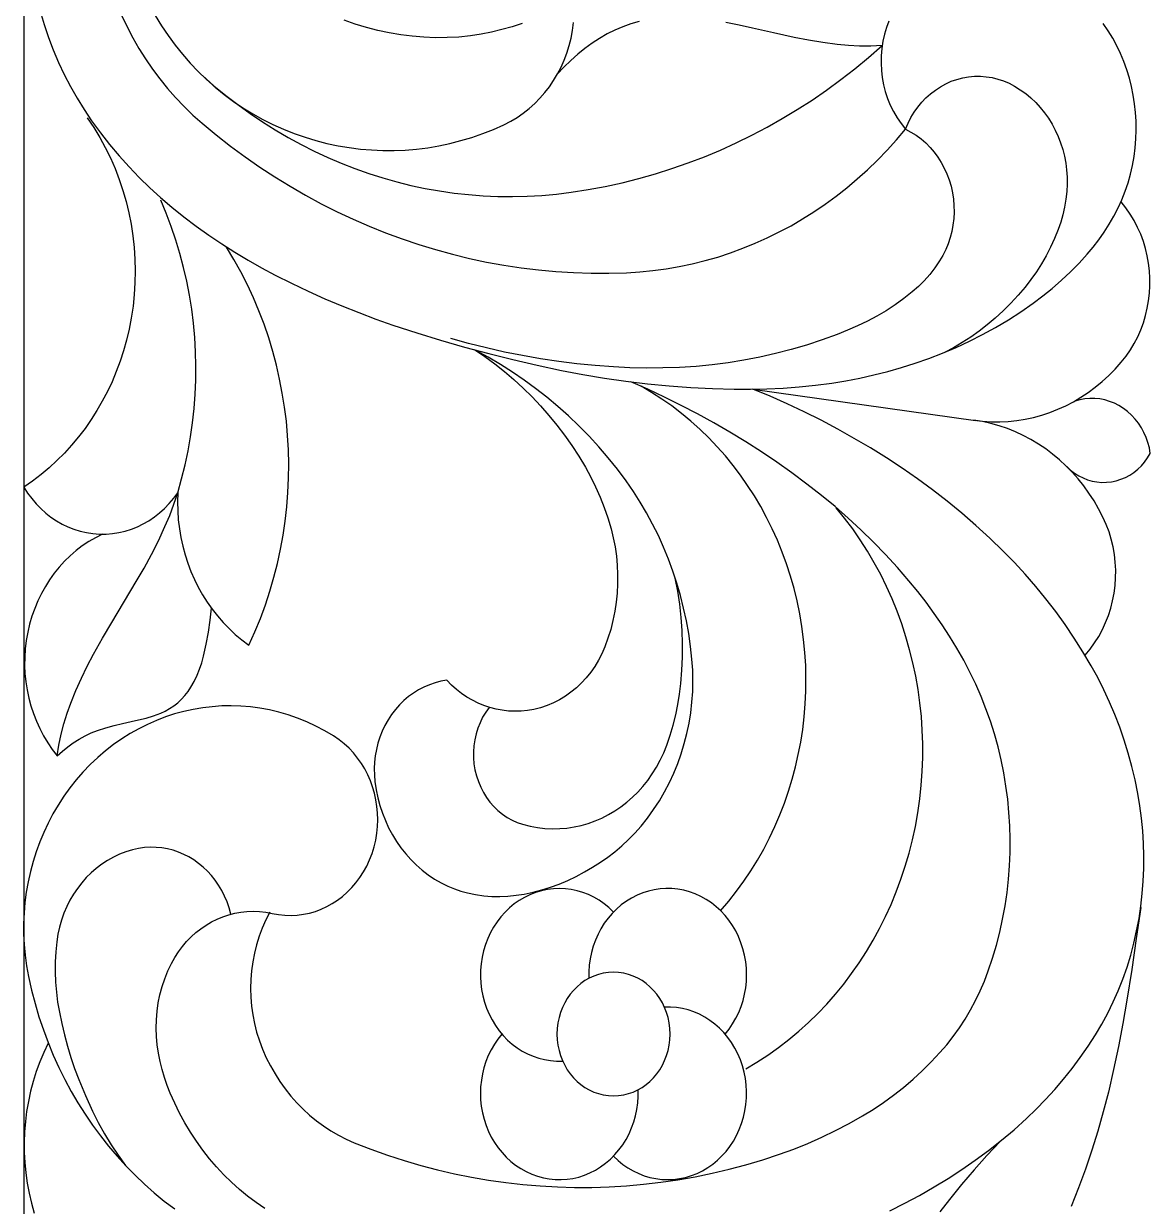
# Model space of a CAD drawing. Header units: millimetres. Extents: x 5940 to 9066, y 1327 to 3250.
# Drawn here: x 6726.5 to 6894.8, y 1779.8 to 1956.4 of the extents above; entities that cross this region are included whole.
import ezdxf

# ---------------------------------------------------------------- set-up
doc = ezdxf.new("R2010")
doc.units = ezdxf.units.MM
doc.layers.add('Default Layer', color=7, linetype='Continuous', lineweight=30)

msp = doc.modelspace()

# ---------------------------------------------------------------- linework, layer by layer
at = {"layer": 'Default Layer', "color": 18, "lineweight": 30, "true_color": 0x000000}
for points in [[(6728.95, 1958.29), (6729.53, 1956.33), (6730.18, 1954.4), (6730.9, 1952.51), (6731.69, 1950.65), (6732.54, 1948.83), (6733.47, 1947.04), (6734.46, 1945.3), (6735.51, 1943.6), (6736.63, 1941.95), (6736.63, 1941.95), (6737.95, 1940.15), (6739.32, 1938.4), (6740.74, 1936.7), (6742.22, 1935.06), (6743.74, 1933.47), (6745.31, 1931.94), (6746.93, 1930.47), (6748.6, 1929.05), (6748.6, 1929.05), (6750.42, 1927.59), (6752.27, 1926.19), (6754.16, 1924.84), (6756.08, 1923.54), (6758.03, 1922.29), (6760, 1921.1), (6762.01, 1919.97), (6764.04, 1918.89), (6764.04, 1918.89), (6766.49, 1917.66), (6768.97, 1916.48), (6771.47, 1915.36), (6773.99, 1914.3), (6776.53, 1913.28), (6779.08, 1912.33), (6781.65, 1911.43), (6781.65, 1911.43), (6785.2, 1910.27), (6788.77, 1909.17), (6792.35, 1908.13), (6795.95, 1907.16), (6799.56, 1906.26), (6803.19, 1905.42), (6806.83, 1904.64), (6806.83, 1904.64), (6810.03, 1904.03), (6813.23, 1903.5), (6816.45, 1903.03), (6819.67, 1902.65), (6822.9, 1902.33), (6826.14, 1902.1), (6829.38, 1901.94), (6832.63, 1901.85), (6832.63, 1901.85), (6835.06, 1901.85), (6837.49, 1901.9), (6839.92, 1902.02), (6842.35, 1902.21), (6844.77, 1902.45), (6847.19, 1902.75), (6847.19, 1902.75), (6849.3, 1903.1), (6851.4, 1903.51), (6853.48, 1903.98), (6855.56, 1904.5), (6857.62, 1905.09), (6859.66, 1905.74), (6861.69, 1906.44), (6861.69, 1906.44), (6863.74, 1907.23), (6865.77, 1908.08), (6867.77, 1909.01), (6869.73, 1910.01), (6871.67, 1911.08), (6873.58, 1912.21), (6875.45, 1913.42), (6877.28, 1914.69), (6877.28, 1914.69), (6878.73, 1915.77), (6880.14, 1916.91), (6881.51, 1918.11), (6882.84, 1919.36), (6884.13, 1920.66), (6885.37, 1922.02), (6885.37, 1922.02), (6886.26, 1923.07), (6887.1, 1924.17), (6887.9, 1925.3), (6888.65, 1926.48), (6889.35, 1927.69), (6889.35, 1927.69), (6889.98, 1928.91), (6890.54, 1930.15), (6891.04, 1931.41), (6891.47, 1932.69), (6891.83, 1933.98), (6892.13, 1935.28), (6892.36, 1936.59), (6892.53, 1937.91), (6892.64, 1939.22), (6892.68, 1940.54), (6892.66, 1941.86), (6892.58, 1943.17), (6892.44, 1944.47), (6892.24, 1945.76), (6891.97, 1947.04), (6891.65, 1948.31), (6891.27, 1949.55), (6890.82, 1950.77), (6890.33, 1951.97), (6889.77, 1953.14), (6889.16, 1954.28), (6888.49, 1955.39), (6887.76, 1956.46)], [(6741.14, 1957.63), (6741.94, 1955.96), (6742.79, 1954.33), (6743.71, 1952.74), (6744.69, 1951.18), (6745.73, 1949.67), (6746.82, 1948.2), (6747.97, 1946.78), (6749.18, 1945.4), (6750.45, 1944.08), (6751.76, 1942.8), (6753.14, 1941.58), (6753.14, 1941.58), (6755.24, 1939.84), (6757.38, 1938.17), (6759.56, 1936.56), (6761.77, 1935.02), (6764.01, 1933.55), (6766.29, 1932.15), (6768.6, 1930.81), (6770.94, 1929.55), (6773.3, 1928.35), (6775.69, 1927.23), (6778.11, 1926.18), (6780.55, 1925.2), (6783.02, 1924.29), (6785.5, 1923.45), (6788.01, 1922.69), (6790.54, 1922), (6793.08, 1921.38), (6795.64, 1920.84), (6798.21, 1920.38), (6800.79, 1919.98), (6803.39, 1919.67), (6806, 1919.43), (6808.62, 1919.27), (6811.24, 1919.18), (6813.88, 1919.18), (6816.51, 1919.25), (6816.51, 1919.25), (6818.51, 1919.37), (6820.49, 1919.56), (6822.46, 1919.83), (6824.41, 1920.16), (6826.35, 1920.57), (6828.27, 1921.05), (6830.17, 1921.59), (6832.06, 1922.21), (6833.92, 1922.89), (6835.75, 1923.64), (6837.57, 1924.45), (6839.35, 1925.33), (6841.11, 1926.27), (6842.84, 1927.28), (6844.54, 1928.35), (6846.21, 1929.48), (6847.84, 1930.68), (6849.44, 1931.93), (6851.01, 1933.25), (6852.53, 1934.62), (6854.01, 1936.05), (6855.46, 1937.54), (6856.86, 1939.08), (6858.21, 1940.68), (6858.21, 1940.68), (6859.02, 1940.26), (6859.8, 1939.77), (6860.54, 1939.22), (6861.23, 1938.62), (6861.88, 1937.96), (6862.49, 1937.26), (6863.04, 1936.5), (6863.55, 1935.71), (6864, 1934.87), (6864.4, 1934), (6864.73, 1933.1), (6865.01, 1932.16), (6865.01, 1932.16), (6865.22, 1931.2), (6865.37, 1930.23), (6865.45, 1929.26), (6865.46, 1928.29), (6865.41, 1927.33), (6865.3, 1926.37), (6865.12, 1925.42), (6864.88, 1924.49), (6864.57, 1923.58), (6864.21, 1922.69), (6863.78, 1921.83), (6863.29, 1921), (6863.29, 1921), (6862.59, 1919.97), (6861.82, 1918.98), (6861.01, 1918.05), (6860.14, 1917.18), (6859.22, 1916.37), (6859.22, 1916.37), (6857.96, 1915.38), (6856.66, 1914.44), (6855.32, 1913.57), (6853.95, 1912.76), (6852.55, 1912.02), (6852.55, 1912.02), (6851.06, 1911.31), (6849.55, 1910.64), (6848.02, 1910.03), (6848.02, 1910.03), (6845.74, 1909.2), (6843.44, 1908.44), (6841.12, 1907.76), (6838.79, 1907.16), (6836.44, 1906.62), (6834.08, 1906.17), (6831.7, 1905.79), (6829.32, 1905.49), (6826.92, 1905.26), (6826.92, 1905.26), (6824.45, 1905.11), (6821.98, 1905.02), (6819.51, 1905), (6817.04, 1905.05), (6814.57, 1905.17), (6814.57, 1905.17), (6811.84, 1905.37), (6809.12, 1905.64), (6806.4, 1905.98), (6803.69, 1906.38), (6800.99, 1906.86), (6798.3, 1907.39), (6795.62, 1908), (6792.95, 1908.67), (6790.3, 1909.4)], [(6746.12, 1957.66), (6747.06, 1956.14), (6748.06, 1954.67), (6749.11, 1953.25), (6750.21, 1951.88), (6751.36, 1950.56), (6752.56, 1949.3), (6753.81, 1948.1), (6755.11, 1946.95), (6756.44, 1945.86), (6757.82, 1944.84), (6759.24, 1943.87), (6760.7, 1942.97), (6762.19, 1942.14), (6763.72, 1941.37), (6765.28, 1940.68), (6765.28, 1940.68), (6766.89, 1940.04), (6768.51, 1939.48), (6770.14, 1938.98), (6771.79, 1938.56), (6773.45, 1938.21), (6775.11, 1937.93), (6776.78, 1937.72), (6778.46, 1937.58), (6780.14, 1937.5), (6781.82, 1937.5), (6783.49, 1937.57), (6785.17, 1937.71), (6786.84, 1937.92), (6788.5, 1938.2), (6790.15, 1938.55), (6791.8, 1938.97), (6793.43, 1939.46), (6795.05, 1940.02), (6796.65, 1940.65), (6798.23, 1941.35), (6798.23, 1941.35), (6799.23, 1941.86), (6800.19, 1942.43), (6801.11, 1943.07), (6801.99, 1943.76), (6802.82, 1944.5), (6803.6, 1945.3), (6804.34, 1946.14), (6805.02, 1947.03), (6805.65, 1947.97), (6806.23, 1948.94), (6806.75, 1949.95), (6807.21, 1950.99), (6807.62, 1952.06), (6807.96, 1953.17), (6808.25, 1954.29), (6808.46, 1955.44), (6808.62, 1956.61)], [(6753.18, 1948.69), (6754.91, 1947.18), (6756.67, 1945.73), (6758.47, 1944.35), (6760.3, 1943.02), (6762.16, 1941.76), (6764.06, 1940.57), (6765.98, 1939.44), (6767.93, 1938.38), (6769.9, 1937.38), (6771.9, 1936.45), (6773.93, 1935.59), (6775.97, 1934.79), (6778.04, 1934.07), (6780.12, 1933.41), (6782.22, 1932.82), (6784.34, 1932.29), (6786.47, 1931.84), (6788.62, 1931.46), (6790.78, 1931.15), (6792.94, 1930.91), (6795.12, 1930.74), (6797.3, 1930.65), (6799.49, 1930.62), (6801.69, 1930.67), (6803.88, 1930.79), (6806.08, 1930.99), (6808.28, 1931.26), (6808.28, 1931.26), (6810.83, 1931.66), (6813.36, 1932.13), (6815.88, 1932.68), (6818.38, 1933.31), (6820.86, 1934.01), (6823.32, 1934.79), (6825.75, 1935.64), (6828.16, 1936.57), (6830.55, 1937.56), (6832.91, 1938.63), (6835.24, 1939.77), (6837.54, 1940.99), (6839.81, 1942.27), (6842.04, 1943.62), (6844.25, 1945.04), (6846.42, 1946.53), (6848.55, 1948.09), (6850.64, 1949.71), (6852.7, 1951.4), (6854.71, 1953.16), (6854.71, 1953.16), (6853.03, 1953.08), (6851.35, 1953.09), (6849.68, 1953.17), (6848, 1953.33), (6848, 1953.33), (6845.85, 1953.61), (6843.7, 1953.96), (6841.57, 1954.38), (6841.57, 1954.38), (6838.47, 1955.05), (6835.37, 1955.76), (6835.37, 1955.76), (6833.37, 1956.21), (6831.37, 1956.61)], [(6800.95, 1956.48), (6799.43, 1955.98), (6797.9, 1955.55), (6796.36, 1955.18), (6794.8, 1954.87), (6793.23, 1954.62), (6793.23, 1954.62), (6791.49, 1954.45), (6789.75, 1954.36), (6788, 1954.35), (6786.27, 1954.41), (6784.53, 1954.55), (6782.8, 1954.76), (6781.08, 1955.05), (6779.37, 1955.42), (6777.68, 1955.86), (6776, 1956.38), (6774.34, 1956.98)], [(6818.41, 1956.75), (6817.18, 1956.4), (6815.97, 1955.97), (6814.78, 1955.47), (6813.62, 1954.9), (6812.49, 1954.25), (6811.39, 1953.54), (6810.33, 1952.75), (6810.33, 1952.75), (6809.25, 1951.87), (6808.2, 1950.94), (6807.19, 1949.96), (6806.23, 1948.94)], [(6855.7, 1956.83), (6855.35, 1955.87), (6855.06, 1954.89), (6855.06, 1954.89), (6854.82, 1953.81), (6854.66, 1952.72), (6854.56, 1951.63), (6854.55, 1950.54), (6854.6, 1949.46), (6854.73, 1948.39), (6854.93, 1947.33), (6855.19, 1946.29), (6855.53, 1945.27), (6855.94, 1944.29), (6856.41, 1943.33), (6856.94, 1942.4), (6857.55, 1941.52), (6858.21, 1940.68), (6858.21, 1940.68), (6858.59, 1941.57), (6859.02, 1942.42), (6859.5, 1943.23), (6860.04, 1943.99), (6860.63, 1944.71), (6861.27, 1945.37), (6861.94, 1945.98), (6862.67, 1946.53), (6863.43, 1947.03), (6864.22, 1947.46), (6865.05, 1947.83), (6865.05, 1947.83), (6865.9, 1948.12), (6866.77, 1948.35), (6867.64, 1948.5), (6868.52, 1948.58), (6869.4, 1948.58), (6870.27, 1948.52), (6871.14, 1948.38), (6872, 1948.17), (6872.85, 1947.89), (6873.68, 1947.54), (6874.48, 1947.12), (6874.48, 1947.12), (6875.34, 1946.58), (6876.16, 1945.99), (6876.93, 1945.35), (6877.66, 1944.66), (6878.34, 1943.92), (6878.98, 1943.13), (6879.56, 1942.31), (6880.1, 1941.44), (6880.58, 1940.54), (6881, 1939.61), (6881.37, 1938.65), (6881.69, 1937.67), (6881.95, 1936.66), (6882.14, 1935.63), (6882.28, 1934.59), (6882.35, 1933.53), (6882.36, 1932.46), (6882.3, 1931.38), (6882.3, 1931.38), (6882.17, 1930.21), (6881.97, 1929.05), (6881.71, 1927.91), (6881.39, 1926.78), (6881.01, 1925.68), (6881.01, 1925.68), (6880.47, 1924.35), (6879.88, 1923.05), (6879.23, 1921.78), (6878.52, 1920.55), (6877.76, 1919.36), (6876.94, 1918.22), (6876.08, 1917.11), (6876.08, 1917.11), (6875.02, 1915.88), (6873.93, 1914.7), (6872.8, 1913.56), (6871.62, 1912.48), (6870.41, 1911.44), (6870.41, 1911.44), (6869.21, 1910.5), (6867.97, 1909.62), (6866.69, 1908.8), (6865.39, 1908.04), (6864.05, 1907.35)], [(6735.99, 1942.36), (6736.95, 1940.93), (6737.85, 1939.45), (6738.68, 1937.93), (6739.44, 1936.38), (6740.13, 1934.8), (6740.75, 1933.18), (6741.3, 1931.54), (6741.79, 1929.87), (6742.19, 1928.18), (6742.53, 1926.48), (6742.79, 1924.75), (6742.99, 1923.02), (6743.1, 1921.27), (6743.14, 1919.51), (6743.11, 1917.75), (6743, 1915.99), (6742.82, 1914.23), (6742.55, 1912.47), (6742.55, 1912.47), (6742.23, 1910.82), (6741.85, 1909.19), (6741.4, 1907.59), (6740.89, 1906.02), (6740.31, 1904.48), (6739.68, 1902.97), (6738.99, 1901.49), (6738.23, 1900.05), (6737.43, 1898.65), (6736.56, 1897.3), (6735.65, 1895.98), (6734.68, 1894.71), (6733.65, 1893.48), (6732.58, 1892.3), (6731.46, 1891.18), (6730.29, 1890.1), (6729.08, 1889.09), (6727.82, 1888.12), (6726.51, 1887.22), (6726.51, 1887.22), (6727.07, 1886.34), (6727.68, 1885.51), (6728.34, 1884.73), (6729.03, 1884.01), (6729.78, 1883.35), (6730.55, 1882.74), (6731.37, 1882.19), (6732.22, 1881.71), (6733.09, 1881.29), (6733.99, 1880.93), (6734.92, 1880.64), (6735.87, 1880.43), (6736.83, 1880.28), (6737.81, 1880.21), (6737.81, 1880.21), (6738.79, 1880.21), (6739.76, 1880.29), (6740.71, 1880.43), (6741.65, 1880.65), (6742.58, 1880.94), (6743.47, 1881.3), (6744.35, 1881.72), (6745.19, 1882.21), (6746.01, 1882.76), (6746.79, 1883.37), (6747.53, 1884.04), (6748.23, 1884.77), (6748.89, 1885.55), (6749.5, 1886.39), (6749.5, 1886.39), (6749.46, 1885.02), (6749.49, 1883.67), (6749.58, 1882.32), (6749.74, 1880.99), (6749.96, 1879.68), (6750.25, 1878.38), (6750.59, 1877.11), (6751, 1875.85), (6751.46, 1874.63), (6751.99, 1873.44), (6752.56, 1872.27), (6753.2, 1871.14), (6753.89, 1870.05), (6754.63, 1869), (6755.42, 1867.99), (6756.27, 1867.02), (6757.16, 1866.1), (6758.1, 1865.23), (6759.09, 1864.41), (6760.13, 1863.64), (6760.13, 1863.64), (6761.02, 1865.62), (6761.84, 1867.62), (6762.59, 1869.64), (6763.27, 1871.69), (6763.87, 1873.75), (6764.4, 1875.83), (6764.85, 1877.93), (6765.24, 1880.03), (6765.55, 1882.15), (6765.79, 1884.27), (6765.96, 1886.4), (6766.05, 1888.54), (6766.08, 1890.67), (6766.03, 1892.8), (6765.91, 1894.93), (6765.72, 1897.05), (6765.46, 1899.16), (6765.12, 1901.27), (6764.72, 1903.36), (6764.24, 1905.43), (6763.69, 1907.49), (6763.08, 1909.53), (6762.39, 1911.55), (6761.63, 1913.54), (6760.8, 1915.51), (6759.9, 1917.45), (6758.93, 1919.36), (6757.89, 1921.24), (6756.78, 1923.08)], [(6731.49, 1847.07), (6731.74, 1848.69), (6732.07, 1850.3), (6732.48, 1851.88), (6732.96, 1853.44), (6733.51, 1854.97), (6733.51, 1854.97), (6734.28, 1856.84), (6735.11, 1858.68), (6735.99, 1860.49), (6736.93, 1862.27), (6736.93, 1862.27), (6738.27, 1864.66), (6739.65, 1867.02), (6739.65, 1867.02), (6743.3, 1873.13), (6743.3, 1873.13), (6744.46, 1875.12), (6745.56, 1877.15), (6746.6, 1879.22), (6747.59, 1881.32), (6747.59, 1881.32), (6748.3, 1882.97), (6748.93, 1884.67), (6749.5, 1886.39), (6749.5, 1886.39), (6750.08, 1888.45), (6750.6, 1890.53), (6751.04, 1892.62), (6751.42, 1894.72), (6751.72, 1896.84), (6751.95, 1898.95), (6752.11, 1901.08), (6752.2, 1903.2), (6752.22, 1905.33), (6752.16, 1907.45), (6752.04, 1909.57), (6751.85, 1911.69), (6751.58, 1913.79), (6751.25, 1915.89), (6750.84, 1917.97), (6750.37, 1920.04), (6749.83, 1922.09), (6749.21, 1924.13), (6748.53, 1926.14), (6747.78, 1928.13), (6746.96, 1930.1)], [(6868.42, 1897.21), (6869.71, 1897.06), (6871, 1896.98), (6872.29, 1896.97), (6873.57, 1897.03), (6874.84, 1897.16), (6876.1, 1897.37), (6877.34, 1897.64), (6878.57, 1897.97), (6879.79, 1898.38), (6880.98, 1898.85), (6882.15, 1899.38), (6883.3, 1899.98), (6884.42, 1900.64), (6885.5, 1901.36), (6886.56, 1902.14), (6887.59, 1902.98), (6888.57, 1903.88), (6889.52, 1904.84), (6890.43, 1905.86), (6890.43, 1905.86), (6891.15, 1906.77), (6891.8, 1907.71), (6892.38, 1908.68), (6892.9, 1909.69), (6893.36, 1910.72), (6893.75, 1911.78), (6894.07, 1912.86), (6894.33, 1913.95), (6894.53, 1915.06), (6894.65, 1916.17), (6894.72, 1917.3), (6894.72, 1918.42), (6894.65, 1919.54), (6894.52, 1920.66), (6894.32, 1921.76), (6894.06, 1922.86), (6893.74, 1923.93), (6893.34, 1924.99), (6892.89, 1926.02), (6892.37, 1927.03), (6891.78, 1928), (6891.13, 1928.94), (6890.41, 1929.84)], [(6793.84, 1907.76), (6795.37, 1906.73), (6796.86, 1905.64), (6798.31, 1904.49), (6799.72, 1903.28), (6801.09, 1902.02), (6802.42, 1900.71), (6803.7, 1899.35), (6804.93, 1897.94), (6806.13, 1896.48), (6807.27, 1894.97), (6808.36, 1893.42), (6809.4, 1891.82), (6810.39, 1890.18), (6810.39, 1890.18), (6811.19, 1888.73), (6811.92, 1887.25), (6812.6, 1885.74), (6813.2, 1884.19), (6813.75, 1882.61), (6814.22, 1881.01), (6814.22, 1881.01), (6814.55, 1879.66), (6814.82, 1878.29), (6815.02, 1876.92), (6815.15, 1875.54), (6815.21, 1874.16), (6815.2, 1872.78), (6815.13, 1871.4), (6814.99, 1870.03), (6814.78, 1868.67), (6814.51, 1867.31), (6814.17, 1865.97), (6813.76, 1864.65), (6813.28, 1863.36), (6813.28, 1863.36), (6812.85, 1862.34), (6812.35, 1861.37), (6811.79, 1860.44), (6811.18, 1859.57), (6810.51, 1858.74), (6809.8, 1857.97), (6809.04, 1857.26), (6808.24, 1856.6), (6807.4, 1856), (6806.52, 1855.47), (6805.61, 1855.01), (6804.66, 1854.61), (6803.69, 1854.28), (6802.69, 1854.03), (6802.69, 1854.03), (6801.74, 1853.87), (6800.79, 1853.77), (6799.85, 1853.75), (6798.91, 1853.78), (6797.97, 1853.89), (6797.05, 1854.06), (6796.14, 1854.3), (6795.24, 1854.59), (6794.37, 1854.95), (6793.52, 1855.38), (6792.69, 1855.86), (6791.89, 1856.4), (6791.12, 1857), (6790.38, 1857.66), (6789.68, 1858.37), (6789.68, 1858.37), (6788.8, 1858.22), (6787.93, 1858), (6787.09, 1857.71), (6786.27, 1857.36), (6785.47, 1856.94), (6784.71, 1856.47), (6783.98, 1855.93), (6783.28, 1855.34), (6782.62, 1854.7), (6782.01, 1854), (6781.44, 1853.25), (6781.44, 1853.25), (6780.91, 1852.45), (6780.45, 1851.63), (6780.04, 1850.77), (6779.69, 1849.88), (6779.4, 1848.98), (6779.17, 1848.05), (6779, 1847.1), (6778.9, 1846.15), (6778.85, 1845.18), (6778.87, 1844.21), (6778.95, 1843.24), (6778.95, 1843.24), (6779.13, 1842.02), (6779.38, 1840.83), (6779.69, 1839.66), (6780.07, 1838.52), (6780.51, 1837.41), (6781, 1836.34), (6781.56, 1835.31), (6782.17, 1834.31), (6782.83, 1833.36), (6783.55, 1832.45), (6784.31, 1831.59), (6785.13, 1830.79), (6785.99, 1830.03), (6786.89, 1829.33), (6787.84, 1828.69), (6788.83, 1828.12), (6789.85, 1827.6), (6789.85, 1827.6), (6790.82, 1827.2), (6791.8, 1826.86), (6792.8, 1826.6), (6792.8, 1826.6), (6794, 1826.36), (6795.2, 1826.19), (6796.41, 1826.1), (6797.62, 1826.08), (6798.83, 1826.13), (6800.04, 1826.26), (6801.24, 1826.45), (6801.24, 1826.45), (6802.57, 1826.74), (6803.89, 1827.08), (6805.19, 1827.48), (6805.19, 1827.48), (6806.49, 1827.94), (6807.77, 1828.48), (6809.02, 1829.08), (6809.02, 1829.08), (6810.25, 1829.74), (6811.45, 1830.44), (6812.63, 1831.18), (6812.63, 1831.18), (6813.74, 1831.95), (6814.81, 1832.77), (6815.85, 1833.64), (6816.85, 1834.57), (6817.8, 1835.56), (6818.71, 1836.59), (6818.71, 1836.59), (6819.68, 1837.8), (6820.59, 1839.06), (6821.44, 1840.36), (6822.22, 1841.7), (6822.94, 1843.08), (6823.6, 1844.49), (6824.19, 1845.93), (6824.71, 1847.41), (6825.17, 1848.91), (6825.56, 1850.43), (6825.88, 1851.97), (6826.13, 1853.53), (6826.31, 1855.11), (6826.42, 1856.69), (6826.46, 1858.29), (6826.42, 1859.89), (6826.31, 1861.5), (6826.31, 1861.5), (6826.1, 1863.44), (6825.82, 1865.36), (6825.48, 1867.27), (6825.07, 1869.15), (6824.6, 1871.02), (6824.06, 1872.87), (6823.46, 1874.69), (6822.8, 1876.48), (6822.07, 1878.25), (6821.29, 1879.98), (6820.44, 1881.69), (6819.54, 1883.36), (6818.58, 1884.99), (6817.56, 1886.58), (6816.48, 1888.14), (6816.48, 1888.14), (6815.17, 1889.89), (6813.81, 1891.59), (6812.4, 1893.24), (6810.94, 1894.83), (6809.43, 1896.37), (6807.87, 1897.85), (6806.27, 1899.28), (6806.27, 1899.28), (6804.62, 1900.64), (6802.94, 1901.95), (6801.23, 1903.21), (6799.48, 1904.41), (6797.7, 1905.55), (6795.89, 1906.63), (6794.05, 1907.65)], [(6763.27, 1823.76), (6762.66, 1822.58), (6762.13, 1821.37), (6761.66, 1820.13), (6761.27, 1818.87), (6760.94, 1817.59), (6760.69, 1816.3), (6760.51, 1814.99), (6760.4, 1813.67), (6760.37, 1812.35), (6760.41, 1811.03), (6760.52, 1809.71), (6760.7, 1808.4), (6760.95, 1807.09), (6761.28, 1805.8), (6761.69, 1804.53), (6762.16, 1803.28), (6762.16, 1803.28), (6762.73, 1802), (6763.35, 1800.77), (6764.03, 1799.58), (6764.77, 1798.43), (6765.55, 1797.33), (6766.39, 1796.27), (6767.28, 1795.27), (6768.21, 1794.32), (6769.19, 1793.42), (6770.21, 1792.58), (6771.27, 1791.8), (6772.36, 1791.08), (6773.5, 1790.42), (6774.67, 1789.83), (6775.87, 1789.3), (6775.87, 1789.3), (6778.33, 1788.34), (6780.81, 1787.46), (6783.3, 1786.65), (6785.8, 1785.92), (6788.32, 1785.26), (6790.85, 1784.67), (6793.39, 1784.16), (6795.94, 1783.72), (6798.5, 1783.35), (6801.07, 1783.06), (6803.64, 1782.84), (6806.21, 1782.7), (6808.78, 1782.63), (6811.36, 1782.63), (6813.94, 1782.71), (6816.51, 1782.86), (6819.08, 1783.09), (6821.65, 1783.39), (6824.21, 1783.76), (6826.77, 1784.21), (6829.31, 1784.74), (6831.85, 1785.34), (6834.37, 1786.01), (6836.88, 1786.75), (6839.38, 1787.58), (6839.38, 1787.58), (6841.52, 1788.35), (6843.63, 1789.2), (6845.71, 1790.12), (6847.77, 1791.11), (6849.8, 1792.17), (6851.8, 1793.3), (6851.8, 1793.3), (6853.38, 1794.27), (6854.92, 1795.3), (6856.43, 1796.4), (6857.9, 1797.56), (6859.33, 1798.77), (6860.72, 1800.04), (6862.06, 1801.37), (6863.36, 1802.76), (6863.36, 1802.76), (6864.38, 1803.94), (6865.35, 1805.18), (6866.27, 1806.45), (6867.13, 1807.77), (6867.94, 1809.14), (6868.69, 1810.54), (6869.38, 1811.97), (6870.01, 1813.45), (6870.58, 1814.95), (6870.58, 1814.95), (6871.22, 1816.87), (6871.79, 1818.8), (6872.29, 1820.75), (6872.72, 1822.71), (6873.09, 1824.69), (6873.38, 1826.67), (6873.6, 1828.66), (6873.75, 1830.65), (6873.83, 1832.65), (6873.85, 1834.64), (6873.79, 1836.64), (6873.67, 1838.62), (6873.48, 1840.61), (6873.22, 1842.58), (6872.89, 1844.54), (6872.49, 1846.49), (6872.03, 1848.43), (6871.5, 1850.35), (6870.9, 1852.24), (6870.23, 1854.12), (6869.5, 1855.97), (6868.7, 1857.8), (6867.83, 1859.6), (6866.9, 1861.36), (6866.9, 1861.36), (6865.87, 1863.17), (6864.79, 1864.94), (6863.67, 1866.67), (6862.5, 1868.37), (6861.29, 1870.02), (6860.03, 1871.64), (6858.73, 1873.22), (6858.73, 1873.22), (6857.01, 1875.21), (6855.23, 1877.14), (6853.41, 1879.01), (6851.54, 1880.83), (6849.63, 1882.6), (6847.68, 1884.31), (6845.68, 1885.96), (6845.68, 1885.96), (6843.48, 1887.68), (6841.25, 1889.35), (6838.98, 1890.96), (6836.68, 1892.51), (6834.34, 1894), (6831.97, 1895.43), (6831.97, 1895.43), (6829.57, 1896.82), (6827.14, 1898.15), (6824.68, 1899.43), (6822.21, 1900.66), (6819.71, 1901.83), (6817.19, 1902.96)], [(6830.58, 1823.95), (6831.8, 1825.38), (6832.97, 1826.85), (6834.07, 1828.37), (6835.11, 1829.93), (6836.1, 1831.52), (6837.03, 1833.15), (6837.89, 1834.82), (6838.69, 1836.52), (6839.44, 1838.25), (6840.11, 1840), (6840.73, 1841.79), (6841.28, 1843.59), (6841.77, 1845.42), (6842.2, 1847.27), (6842.55, 1849.14), (6842.85, 1851.02), (6843.07, 1852.92), (6843.23, 1854.83), (6843.32, 1856.75), (6843.34, 1858.67), (6843.3, 1860.6), (6843.18, 1862.53), (6842.99, 1864.47), (6842.74, 1866.4), (6842.74, 1866.4), (6842.41, 1868.32), (6842.02, 1870.22), (6841.56, 1872.09), (6841.03, 1873.93), (6840.44, 1875.75), (6839.79, 1877.53), (6839.08, 1879.28), (6838.3, 1880.99), (6837.47, 1882.67), (6836.58, 1884.31), (6835.63, 1885.92), (6834.63, 1887.47), (6833.57, 1888.99), (6832.46, 1890.46), (6831.3, 1891.88), (6830.09, 1893.26), (6828.83, 1894.58), (6827.52, 1895.85), (6826.16, 1897.07), (6824.76, 1898.23), (6823.31, 1899.34), (6821.82, 1900.38), (6820.28, 1901.37), (6818.71, 1902.29)], [(6855.86, 1779.11), (6858.1, 1780.25), (6860.32, 1781.44), (6862.51, 1782.69), (6862.51, 1782.69), (6864.59, 1783.95), (6866.63, 1785.28), (6868.64, 1786.68), (6870.61, 1788.14), (6872.54, 1789.66), (6874.42, 1791.25), (6876.26, 1792.9), (6876.26, 1792.9), (6877.72, 1794.29), (6879.14, 1795.74), (6880.51, 1797.24), (6881.83, 1798.78), (6883.1, 1800.38), (6884.32, 1802.02), (6885.49, 1803.71), (6886.61, 1805.44), (6886.61, 1805.44), (6887.55, 1807.03), (6888.43, 1808.65), (6889.25, 1810.32), (6890, 1812.01), (6890.68, 1813.74), (6891.3, 1815.5), (6891.85, 1817.29), (6892.33, 1819.11), (6892.74, 1820.94), (6892.74, 1820.94), (6893.09, 1822.79), (6893.36, 1824.65), (6893.58, 1826.51), (6893.72, 1828.39), (6893.81, 1830.26), (6893.82, 1832.14), (6893.77, 1834.01), (6893.66, 1835.89), (6893.48, 1837.76), (6893.23, 1839.62), (6892.92, 1841.47), (6892.92, 1841.47), (6892.51, 1843.49), (6892.03, 1845.49), (6891.49, 1847.47), (6890.89, 1849.42), (6890.22, 1851.35), (6889.49, 1853.25), (6888.7, 1855.12), (6887.84, 1856.96), (6886.93, 1858.77), (6885.95, 1860.54), (6885.95, 1860.54), (6884.71, 1862.63), (6883.41, 1864.68), (6882.06, 1866.68), (6880.65, 1868.64), (6879.19, 1870.55), (6877.67, 1872.4), (6876.1, 1874.21), (6874.49, 1875.96), (6872.82, 1877.66), (6872.82, 1877.66), (6870.79, 1879.62), (6868.71, 1881.51), (6866.6, 1883.34), (6864.44, 1885.12), (6862.24, 1886.83), (6859.99, 1888.47), (6857.71, 1890.06), (6855.39, 1891.58), (6855.39, 1891.58), (6852.98, 1893.07), (6850.55, 1894.5), (6848.08, 1895.88), (6845.59, 1897.2), (6843.08, 1898.46), (6840.54, 1899.65), (6837.97, 1900.79), (6835.38, 1901.87), (6835.38, 1901.87), (6852.02, 1899.52), (6852.02, 1899.52), (6868.66, 1897.18)], [(6882.31, 1890.28), (6882.86, 1889.76), (6883.46, 1889.31), (6884.08, 1888.92), (6884.73, 1888.59), (6885.41, 1888.32), (6886.1, 1888.13), (6886.81, 1888), (6887.53, 1887.93), (6888.25, 1887.94), (6888.98, 1888.02), (6888.98, 1888.02), (6889.69, 1888.17), (6890.39, 1888.39), (6891.06, 1888.67), (6891.71, 1889.02), (6892.32, 1889.42), (6892.9, 1889.88), (6893.44, 1890.4), (6893.93, 1890.97), (6894.38, 1891.59), (6894.78, 1892.26), (6894.78, 1892.26), (6894.64, 1893.08), (6894.42, 1893.88), (6894.15, 1894.65), (6893.82, 1895.39), (6893.44, 1896.1), (6893, 1896.76), (6892.51, 1897.39), (6891.97, 1897.97), (6891.39, 1898.5), (6890.76, 1898.98), (6890.76, 1898.98), (6890.1, 1899.39), (6889.41, 1899.74), (6888.7, 1900.03), (6887.97, 1900.24), (6887.23, 1900.39), (6886.48, 1900.47), (6885.73, 1900.48), (6884.98, 1900.42), (6884.23, 1900.28), (6883.48, 1900.08)], [(6885.03, 1862.13), (6885.78, 1863.02), (6886.45, 1863.95), (6887.07, 1864.93), (6887.62, 1865.94), (6888.1, 1866.98), (6888.52, 1868.05), (6888.87, 1869.14), (6889.15, 1870.26), (6889.37, 1871.39), (6889.52, 1872.53), (6889.6, 1873.68), (6889.61, 1874.84), (6889.55, 1875.99), (6889.42, 1877.15), (6889.22, 1878.29), (6888.95, 1879.43), (6888.61, 1880.55), (6888.19, 1881.66), (6887.71, 1882.74), (6887.71, 1882.74), (6887.06, 1883.98), (6886.37, 1885.17), (6885.62, 1886.31), (6884.83, 1887.41), (6883.99, 1888.46), (6883.1, 1889.46), (6882.17, 1890.41), (6881.2, 1891.31), (6880.19, 1892.15), (6879.15, 1892.93), (6878.07, 1893.66), (6876.95, 1894.33), (6875.81, 1894.93), (6874.64, 1895.48), (6873.44, 1895.96), (6872.21, 1896.37), (6870.97, 1896.72), (6869.7, 1897), (6868.42, 1897.21)], [(6834.35, 1800.35), (6836.02, 1801.34), (6837.65, 1802.4), (6839.24, 1803.52), (6840.77, 1804.7), (6842.27, 1805.95), (6843.71, 1807.25), (6845.1, 1808.61), (6846.45, 1810.02), (6847.74, 1811.49), (6848.98, 1813), (6850.16, 1814.57), (6851.29, 1816.18), (6852.36, 1817.84), (6853.37, 1819.55), (6854.33, 1821.29), (6855.22, 1823.08), (6856.05, 1824.9), (6856.82, 1826.76), (6857.53, 1828.66), (6858.17, 1830.59), (6858.74, 1832.55), (6859.25, 1834.53), (6859.69, 1836.55), (6860.05, 1838.59), (6860.05, 1838.59), (6860.35, 1840.65), (6860.57, 1842.71), (6860.71, 1844.76), (6860.79, 1846.82), (6860.79, 1848.87), (6860.72, 1850.92), (6860.58, 1852.95), (6860.37, 1854.98), (6860.08, 1856.99), (6859.73, 1858.99), (6859.31, 1860.97), (6858.83, 1862.93), (6858.27, 1864.87), (6857.65, 1866.78), (6856.96, 1868.67), (6856.2, 1870.53), (6855.38, 1872.36), (6854.5, 1874.16), (6853.55, 1875.92), (6852.54, 1877.65), (6851.46, 1879.34), (6850.32, 1880.98), (6849.12, 1882.59), (6847.86, 1884.15)], [(6738.27, 1880.2), (6737.22, 1879.67), (6736.21, 1879.09), (6735.24, 1878.44), (6734.32, 1877.73), (6733.43, 1876.96), (6732.59, 1876.14), (6731.8, 1875.27), (6731.05, 1874.35), (6730.36, 1873.39), (6729.72, 1872.38), (6729.13, 1871.33), (6728.6, 1870.24), (6728.13, 1869.11), (6727.72, 1867.95), (6727.37, 1866.76), (6727.08, 1865.54), (6727.08, 1865.54), (6726.87, 1864.31), (6726.72, 1863.07), (6726.64, 1861.83), (6726.63, 1860.59), (6726.68, 1859.36), (6726.8, 1858.13), (6726.99, 1856.92), (6727.24, 1855.72), (6727.56, 1854.54), (6727.94, 1853.39), (6728.38, 1852.25), (6728.88, 1851.15), (6729.44, 1850.08), (6730.07, 1849.04), (6730.75, 1848.03), (6731.49, 1847.07), (6731.49, 1847.07), (6732.26, 1847.78), (6733.06, 1848.44), (6733.9, 1849.04), (6734.76, 1849.59), (6735.66, 1850.08), (6736.58, 1850.51), (6737.53, 1850.87), (6737.53, 1850.87), (6738.76, 1851.28), (6740.01, 1851.64), (6741.26, 1851.94), (6742.52, 1852.2), (6742.52, 1852.2), (6743.65, 1852.44), (6744.77, 1852.73), (6745.88, 1853.08), (6746.97, 1853.48), (6746.97, 1853.48), (6747.64, 1853.78), (6748.29, 1854.14), (6748.91, 1854.55), (6749.49, 1855.02), (6750.05, 1855.53), (6750.56, 1856.09), (6751.03, 1856.69), (6751.46, 1857.34), (6751.46, 1857.34), (6751.95, 1858.21), (6752.39, 1859.11), (6752.77, 1860.05), (6753.1, 1861), (6753.36, 1861.99), (6753.36, 1861.99), (6753.75, 1863.76), (6754.08, 1865.54), (6754.33, 1867.34), (6754.52, 1869.15)], [(6796.01, 1854.33), (6795.5, 1853.61), (6795.04, 1852.84), (6794.65, 1852.04), (6794.32, 1851.21), (6794.06, 1850.35), (6793.86, 1849.48), (6793.73, 1848.59), (6793.67, 1847.7), (6793.67, 1846.79), (6793.75, 1845.89), (6793.9, 1844.99), (6794.11, 1844.1), (6794.11, 1844.1), (6794.4, 1843.23), (6794.75, 1842.4), (6795.16, 1841.61), (6795.62, 1840.86), (6796.14, 1840.16), (6796.71, 1839.51), (6797.33, 1838.92), (6797.99, 1838.38), (6798.69, 1837.9), (6799.43, 1837.49), (6800.2, 1837.14), (6801.01, 1836.87), (6801.01, 1836.87), (6802.12, 1836.58), (6803.23, 1836.37), (6804.34, 1836.25), (6805.45, 1836.19), (6806.55, 1836.21), (6807.64, 1836.3), (6808.72, 1836.47), (6809.78, 1836.7), (6810.83, 1837), (6811.85, 1837.37), (6812.85, 1837.8), (6813.83, 1838.3), (6814.78, 1838.85), (6815.69, 1839.47), (6816.58, 1840.15), (6817.42, 1840.89), (6818.23, 1841.68), (6818.99, 1842.52), (6819.71, 1843.42), (6820.39, 1844.38), (6821.01, 1845.38), (6821.58, 1846.43), (6822.1, 1847.53), (6822.55, 1848.67), (6822.55, 1848.67), (6823.06, 1850.16), (6823.51, 1851.67), (6823.89, 1853.2), (6824.21, 1854.75), (6824.47, 1856.31), (6824.66, 1857.89), (6824.66, 1857.89), (6824.82, 1859.86), (6824.9, 1861.84), (6824.91, 1863.82), (6824.84, 1865.79), (6824.7, 1867.77), (6824.48, 1869.73), (6824.19, 1871.68), (6823.82, 1873.63)], [(6762.51, 1779.46), (6761.2, 1780.36), (6759.93, 1781.32), (6758.71, 1782.33), (6757.53, 1783.4), (6756.39, 1784.53), (6755.3, 1785.7), (6754.25, 1786.92), (6753.26, 1788.19), (6752.31, 1789.51), (6751.41, 1790.87), (6750.57, 1792.27), (6749.78, 1793.71), (6749.05, 1795.19), (6748.37, 1796.71), (6748.37, 1796.71), (6747.92, 1797.86), (6747.52, 1799.04), (6747.17, 1800.23), (6746.87, 1801.44), (6746.63, 1802.66), (6746.44, 1803.9), (6746.44, 1803.9), (6746.32, 1805.16), (6746.27, 1806.42), (6746.3, 1807.68), (6746.4, 1808.93), (6746.58, 1810.18), (6746.83, 1811.4), (6747.15, 1812.61), (6747.55, 1813.79), (6748.02, 1814.95), (6748.55, 1816.07), (6748.55, 1816.07), (6749.05, 1816.97), (6749.6, 1817.81), (6750.19, 1818.61), (6750.82, 1819.35), (6751.5, 1820.05), (6752.21, 1820.69), (6752.96, 1821.27), (6753.74, 1821.8), (6754.55, 1822.28), (6755.38, 1822.69), (6756.24, 1823.05), (6757.11, 1823.34), (6758.01, 1823.57), (6758.92, 1823.73), (6759.84, 1823.83), (6760.77, 1823.87), (6761.71, 1823.83), (6762.65, 1823.73), (6763.59, 1823.55), (6763.59, 1823.55), (6764.54, 1823.37), (6765.48, 1823.28), (6766.42, 1823.25), (6767.35, 1823.3), (6768.27, 1823.42), (6769.17, 1823.61), (6770.06, 1823.86), (6770.92, 1824.19), (6771.76, 1824.57), (6772.57, 1825.02), (6773.35, 1825.53), (6774.1, 1826.1), (6774.82, 1826.72), (6775.49, 1827.4), (6776.12, 1828.13), (6776.7, 1828.91), (6777.24, 1829.74), (6777.73, 1830.62), (6778.16, 1831.54), (6778.53, 1832.51), (6778.53, 1832.51), (6778.84, 1833.51), (6779.08, 1834.51), (6779.25, 1835.52), (6779.35, 1836.53), (6779.38, 1837.54), (6779.36, 1838.55), (6779.26, 1839.54), (6779.11, 1840.53), (6778.89, 1841.49), (6778.61, 1842.44), (6778.28, 1843.37), (6777.88, 1844.26), (6777.43, 1845.13), (6776.93, 1845.96), (6776.36, 1846.76), (6775.75, 1847.51), (6775.08, 1848.22), (6774.37, 1848.89), (6773.6, 1849.5), (6772.78, 1850.05), (6772.78, 1850.05), (6771.47, 1850.83), (6770.13, 1851.53), (6768.77, 1852.16), (6767.4, 1852.72), (6766.01, 1853.2), (6764.61, 1853.61), (6763.2, 1853.94), (6761.78, 1854.21), (6760.35, 1854.4), (6758.92, 1854.51), (6757.5, 1854.56), (6756.07, 1854.53), (6754.64, 1854.43), (6753.23, 1854.27), (6751.82, 1854.03), (6750.42, 1853.72), (6749.03, 1853.34), (6747.67, 1852.89), (6746.31, 1852.37), (6744.98, 1851.79), (6743.67, 1851.13), (6742.39, 1850.41), (6741.13, 1849.62), (6739.91, 1848.76), (6738.71, 1847.83), (6737.55, 1846.84), (6736.42, 1845.78), (6735.34, 1844.65), (6735.34, 1844.65), (6734.32, 1843.49), (6733.36, 1842.29), (6732.46, 1841.04), (6731.62, 1839.74), (6730.84, 1838.42), (6730.12, 1837.05), (6729.47, 1835.65), (6728.88, 1834.23), (6728.35, 1832.77), (6727.88, 1831.29), (6727.48, 1829.79), (6727.15, 1828.27), (6726.88, 1826.74), (6726.68, 1825.18), (6726.54, 1823.62), (6726.48, 1822.05), (6726.48, 1820.47), (6726.56, 1818.89), (6726.7, 1817.3), (6726.92, 1815.72), (6727.21, 1814.14), (6727.21, 1814.14), (6727.66, 1812.11), (6728.18, 1810.1), (6728.77, 1808.12), (6729.42, 1806.17), (6730.13, 1804.25), (6730.91, 1802.37), (6731.74, 1800.53), (6732.64, 1798.73), (6733.59, 1796.96), (6734.59, 1795.24), (6735.66, 1793.55), (6736.77, 1791.91), (6737.94, 1790.32), (6739.16, 1788.78), (6740.43, 1787.28), (6741.75, 1785.83), (6743.12, 1784.44), (6744.53, 1783.1), (6745.99, 1781.81), (6747.49, 1780.58), (6749.04, 1779.41)], [(6757.44, 1823.43), (6757.18, 1824.38), (6756.87, 1825.28), (6756.5, 1826.15), (6756.08, 1826.99), (6755.61, 1827.78), (6755.09, 1828.52), (6754.53, 1829.22), (6753.92, 1829.88), (6753.28, 1830.48), (6752.61, 1831.03), (6751.9, 1831.54), (6751.16, 1831.98), (6750.39, 1832.37), (6749.6, 1832.71), (6748.79, 1832.98), (6747.96, 1833.19), (6747.12, 1833.34), (6746.26, 1833.42), (6745.39, 1833.44), (6744.51, 1833.38), (6743.63, 1833.26), (6742.75, 1833.06), (6742.75, 1833.06), (6741.76, 1832.76), (6740.81, 1832.39), (6739.88, 1831.96), (6738.99, 1831.46), (6738.14, 1830.9), (6737.33, 1830.28), (6736.56, 1829.61), (6735.83, 1828.89), (6735.15, 1828.11), (6734.51, 1827.29), (6733.93, 1826.42), (6733.4, 1825.51), (6732.92, 1824.57), (6732.5, 1823.58), (6732.14, 1822.56), (6731.84, 1821.51), (6731.6, 1820.44), (6731.43, 1819.33), (6731.43, 1819.33), (6731.28, 1817.83), (6731.2, 1816.32), (6731.19, 1814.81), (6731.24, 1813.3), (6731.37, 1811.79), (6731.56, 1810.29), (6731.81, 1808.8), (6731.81, 1808.8), (6732.17, 1807.1), (6732.57, 1805.42), (6733.01, 1803.74), (6733.01, 1803.74), (6733.51, 1802.05), (6734.07, 1800.39), (6734.7, 1798.75), (6734.7, 1798.75), (6735.71, 1796.36), (6736.78, 1794.01), (6736.78, 1794.01), (6737.63, 1792.3), (6738.55, 1790.63), (6739.54, 1789), (6740.58, 1787.42), (6741.69, 1785.89)], [(6814.59, 1823.75), (6813.91, 1824.41), (6813.19, 1825), (6812.43, 1825.52), (6811.65, 1825.98), (6810.84, 1826.37), (6810, 1826.69), (6809.15, 1826.94), (6808.28, 1827.13), (6807.4, 1827.24), (6806.51, 1827.27), (6805.62, 1827.24), (6804.72, 1827.13), (6803.83, 1826.94), (6803.83, 1826.94), (6802.96, 1826.68), (6802.11, 1826.35), (6801.29, 1825.95), (6800.51, 1825.49), (6799.76, 1824.96), (6799.06, 1824.38), (6798.39, 1823.74), (6797.77, 1823.05), (6797.2, 1822.31), (6796.68, 1821.52), (6796.22, 1820.69), (6795.81, 1819.81), (6795.46, 1818.89), (6795.46, 1818.89), (6795.17, 1817.95), (6794.95, 1817), (6794.81, 1816.03), (6794.73, 1815.06), (6794.71, 1814.09), (6794.77, 1813.13), (6794.89, 1812.17), (6795.07, 1811.22), (6795.32, 1810.29), (6795.63, 1809.38), (6796.01, 1808.5), (6796.45, 1807.64), (6796.96, 1806.81), (6796.96, 1806.81), (6797.52, 1806.03), (6798.12, 1805.31), (6798.78, 1804.64), (6799.47, 1804.03), (6800.2, 1803.49), (6800.97, 1803), (6801.76, 1802.58), (6802.59, 1802.22), (6803.44, 1801.94), (6804.3, 1801.72), (6805.19, 1801.57), (6806.08, 1801.5), (6806.99, 1801.5)], [(6831.26, 1805.53), (6831.85, 1806.28), (6832.39, 1807.07), (6832.87, 1807.89), (6833.29, 1808.75), (6833.65, 1809.64), (6833.94, 1810.55), (6834.17, 1811.48), (6834.34, 1812.43), (6834.44, 1813.4), (6834.48, 1814.37), (6834.44, 1815.35), (6834.34, 1816.32), (6834.17, 1817.3), (6834.17, 1817.3), (6833.93, 1818.26), (6833.63, 1819.18), (6833.26, 1820.08), (6832.84, 1820.93), (6832.36, 1821.75), (6831.83, 1822.52), (6831.25, 1823.25), (6830.61, 1823.92), (6829.93, 1824.55), (6829.21, 1825.12), (6828.45, 1825.63), (6827.65, 1826.08), (6826.81, 1826.46), (6826.81, 1826.46), (6825.95, 1826.77), (6825.08, 1827.01), (6824.2, 1827.17), (6823.31, 1827.26), (6822.42, 1827.27), (6821.54, 1827.21), (6820.66, 1827.08), (6819.8, 1826.88), (6818.95, 1826.61), (6818.11, 1826.26), (6817.3, 1825.85), (6816.52, 1825.37), (6815.76, 1824.82), (6815.76, 1824.82), (6815.05, 1824.2), (6814.39, 1823.54), (6813.78, 1822.83), (6813.22, 1822.07), (6812.72, 1821.27), (6812.28, 1820.43), (6811.89, 1819.56), (6811.57, 1818.66), (6811.3, 1817.73), (6811.1, 1816.78), (6810.97, 1815.82), (6810.91, 1814.84), (6810.91, 1813.84)], [(6893.34, 1824.44), (6892.69, 1819.81), (6892.01, 1815.19), (6891.28, 1810.57), (6891.28, 1810.57), (6890.69, 1807.11), (6890.03, 1803.67), (6889.3, 1800.25), (6888.51, 1796.84), (6888.51, 1796.84), (6887.76, 1793.93), (6886.94, 1791.05), (6886.05, 1788.19), (6885.08, 1785.35), (6884.05, 1782.55), (6882.95, 1779.77)], [(6814.59, 1814.77), (6813.82, 1814.73), (6813.07, 1814.62), (6812.35, 1814.44), (6811.65, 1814.19), (6810.97, 1813.88), (6810.33, 1813.51), (6809.72, 1813.08), (6809.15, 1812.6), (6808.62, 1812.06), (6808.13, 1811.48), (6807.69, 1810.86), (6807.3, 1810.19), (6806.96, 1809.49), (6806.67, 1808.76), (6806.45, 1807.99), (6806.28, 1807.19), (6806.18, 1806.37), (6806.15, 1805.53), (6806.15, 1805.53), (6806.18, 1804.69), (6806.28, 1803.87), (6806.45, 1803.08), (6806.67, 1802.31), (6806.96, 1801.57), (6807.3, 1800.87), (6807.69, 1800.21), (6808.13, 1799.58), (6808.62, 1799), (6809.15, 1798.47), (6809.72, 1797.99), (6810.33, 1797.56), (6810.97, 1797.19), (6811.65, 1796.87), (6812.35, 1796.63), (6813.07, 1796.45), (6813.82, 1796.33), (6814.59, 1796.3), (6814.59, 1796.3), (6815.36, 1796.33), (6816.11, 1796.45), (6816.84, 1796.63), (6817.54, 1796.87), (6818.21, 1797.19), (6818.86, 1797.56), (6819.46, 1797.99), (6820.03, 1798.47), (6820.56, 1799), (6821.05, 1799.58), (6821.49, 1800.21), (6821.89, 1800.87), (6822.23, 1801.57), (6822.51, 1802.31), (6822.74, 1803.08), (6822.9, 1803.87), (6823, 1804.69), (6823.04, 1805.53), (6823.04, 1805.53), (6823, 1806.37), (6822.9, 1807.19), (6822.74, 1807.99), (6822.51, 1808.76), (6822.23, 1809.49), (6821.89, 1810.19), (6821.49, 1810.86), (6821.05, 1811.48), (6820.56, 1812.06), (6820.03, 1812.6), (6819.46, 1813.08), (6818.86, 1813.51), (6818.21, 1813.88), (6817.54, 1814.19), (6816.84, 1814.44), (6816.11, 1814.62), (6815.36, 1814.73), (6814.59, 1814.77)], [(6814.59, 1787.31), (6815.28, 1786.66), (6816, 1786.07), (6816.75, 1785.54), (6817.54, 1785.09), (6818.35, 1784.7), (6819.18, 1784.37), (6820.04, 1784.12), (6820.91, 1783.94), (6821.79, 1783.83), (6822.68, 1783.79), (6823.57, 1783.83), (6824.46, 1783.94), (6825.35, 1784.13), (6825.35, 1784.13), (6826.23, 1784.39), (6827.08, 1784.72), (6827.89, 1785.12), (6828.68, 1785.58), (6829.42, 1786.1), (6830.13, 1786.68), (6830.79, 1787.32), (6831.41, 1788.01), (6831.98, 1788.76), (6832.5, 1789.55), (6832.97, 1790.38), (6833.38, 1791.26), (6833.73, 1792.17), (6833.73, 1792.17), (6834.01, 1793.11), (6834.23, 1794.07), (6834.38, 1795.03), (6834.46, 1796), (6834.47, 1796.97), (6834.42, 1797.94), (6834.3, 1798.9), (6834.12, 1799.84), (6833.87, 1800.77), (6833.55, 1801.68), (6833.17, 1802.57), (6832.73, 1803.43), (6832.23, 1804.25), (6832.23, 1804.25), (6831.67, 1805.03), (6831.06, 1805.76), (6830.41, 1806.42), (6829.71, 1807.03), (6828.98, 1807.58), (6828.22, 1808.07), (6827.42, 1808.49), (6826.6, 1808.84), (6825.75, 1809.13), (6824.88, 1809.35), (6824, 1809.49), (6823.1, 1809.56), (6822.19, 1809.56)], [(6797.93, 1805.53), (6797.33, 1804.79), (6796.79, 1804), (6796.31, 1803.17), (6795.89, 1802.31), (6795.54, 1801.43), (6795.24, 1800.51), (6795.01, 1799.58), (6794.85, 1798.63), (6794.74, 1797.67), (6794.71, 1796.69), (6794.74, 1795.72), (6794.84, 1794.74), (6795.02, 1793.77), (6795.02, 1793.77), (6795.25, 1792.81), (6795.56, 1791.88), (6795.92, 1790.99), (6796.34, 1790.13), (6796.82, 1789.32), (6797.36, 1788.54), (6797.94, 1787.82), (6798.57, 1787.14), (6799.25, 1786.52), (6799.97, 1785.95), (6800.73, 1785.44), (6801.54, 1784.99), (6802.37, 1784.61), (6802.37, 1784.61), (6803.23, 1784.29), (6804.11, 1784.06), (6804.99, 1783.9), (6805.88, 1783.81), (6806.76, 1783.79), (6807.65, 1783.85), (6808.52, 1783.98), (6809.39, 1784.18), (6810.24, 1784.46), (6811.07, 1784.8), (6811.88, 1785.21), (6812.67, 1785.7), (6813.42, 1786.25), (6813.42, 1786.25), (6814.13, 1786.86), (6814.8, 1787.53), (6815.41, 1788.24), (6815.96, 1789), (6816.47, 1789.8), (6816.91, 1790.64), (6817.29, 1791.51), (6817.62, 1792.41), (6817.88, 1793.33), (6818.08, 1794.28), (6818.21, 1795.25), (6818.28, 1796.23), (6818.28, 1797.22)], [(6730.16, 1804.19), (6729.5, 1802.8), (6728.9, 1801.37), (6728.37, 1799.93), (6727.91, 1798.46), (6727.52, 1796.98), (6727.19, 1795.48), (6726.93, 1793.97), (6726.74, 1792.45), (6726.62, 1790.92), (6726.56, 1789.39), (6726.57, 1787.86), (6726.65, 1786.33), (6726.79, 1784.8), (6727.01, 1783.28), (6727.29, 1781.77), (6727.64, 1780.27), (6728.06, 1778.79)], [(6872.33, 1789.49), (6870.37, 1787.39), (6868.45, 1785.25), (6866.59, 1783.05), (6864.76, 1780.81), (6864.76, 1780.81), (6863.34, 1778.96)]]:
    msp.add_lwpolyline(points, dxfattribs=at)
msp.add_polyline3d([(6726.51, 3072.11, 0), (6726.51, 2275.2, 0), (6726.51, 1478.3, 0)], dxfattribs=at)

doc.saveas('drawing.dxf')
